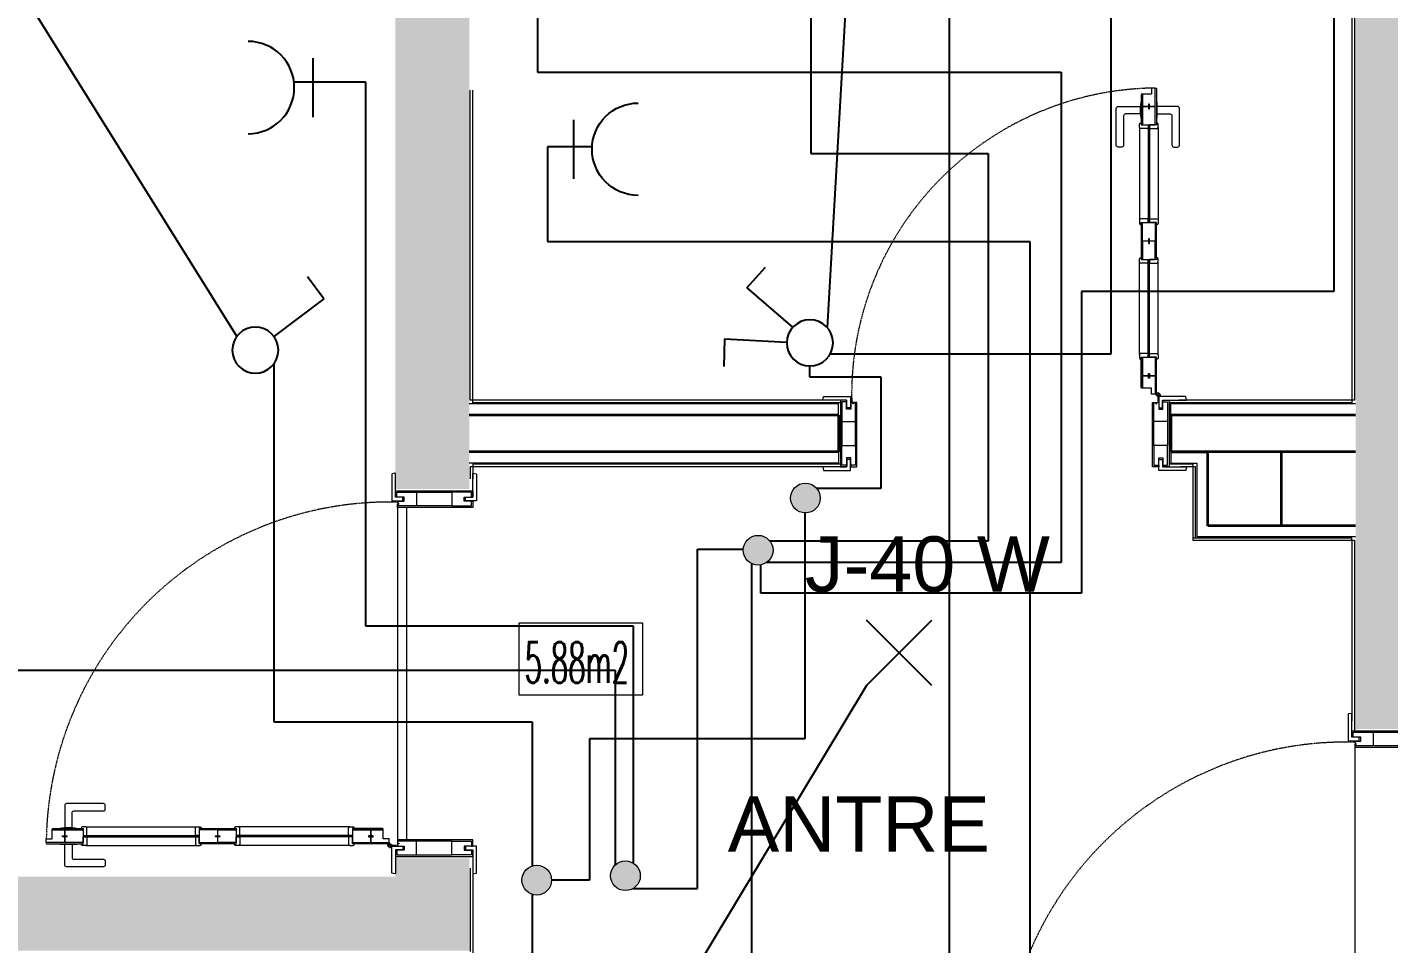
# Model space of a CAD drawing. Header units: millimetres. Extents: x -4402 to 30102, y 1696 to 6551.
# Drawn here: x 15675.4 to 16044.1, y 4276.8 to 4525 of the extents above; entities that cross this region are included whole.
import ezdxf

# ---------------------------------------------------------------- set-up
doc = ezdxf.new("R2010")
doc.units = ezdxf.units.MM
doc.linetypes.add('HIDDEN', pattern=[0.375, 0.25, -0.125])
for name, color, linetype in [('BOYA', 253, 'Continuous'), ('ELEKTRİK YAZI', 2, 'Continuous'), ('SEMBOL', 1, 'Continuous')]:
    doc.layers.add(name, color=color, linetype=linetype)
for name, color, linetype, lineweight in [('D', 4, 'Continuous', 35), ('HA', 8, 'Continuous', 20), ('I', 3, 'Continuous', 18), ('KP', 1, 'Continuous', 20), ('MH', 20, 'Continuous', 20), ('S', 6, 'Continuous', 20), ('YYM', 20, 'Continuous', 18)]:
    doc.layers.add(name, color=color, linetype=linetype, lineweight=lineweight)
doc.styles.add('1', font='arial.ttf', dxfattribs={"height": 18})
doc.styles.add('SIMPLEX', font='SIMPLEX.SHX', dxfattribs={"width": 0.65, "height": 10})
doc.styles.get("Standard").update_dxf_attribs({"font": 'arial.ttf'})

# ---------------------------------------------------------------- blocks, each defined once
blk = doc.blocks.new('KP-100-D1')
at = {"layer": 'KP', "ltscale": 3}
for p, q in [((-10.1, 5), (-10.1, 95)), ((10, 95), (10, 5))]:
    blk.add_line(p, q, dxfattribs=at)
at = {"layer": 'KP'}
for p, q in [((-85.03, 12.5), (-85.03, 11.52)), ((-84.81, 11.52), (-85.03, 11.52)), ((-76.28, 11.52), (-84.81, 11.52)), ((-78.28, 14.5), (-83.03, 14.5)), ((-80.66, 14.5), (-80.66, 11.52)), ((-76.28, 11.52), (-76.5, 11.52)), ((-76.28, 12.5), (-76.28, 11.52)), ((-76.9, 9.22), (-84.41, 9.22)), ((-82.81, 9.52), (-82.81, 9.22)), ((-78.5, 9.52), (-78.5, 9.22)), ((-97.8, 3.83), (-101.3, 3.83)), ((-12.5, 4.05), (-12.5, 2.72)), ((-98.55, 3.68), (-100.55, 3.68)), ((-10.39, 3.4), (-13.18, 3.4))]:
    blk.add_line(p, q, dxfattribs=at)
at = {"layer": 'KP', "color": 1, "ltscale": 3}
for points in [[(-11, 96.75), (-9.1, 96.75, 0.414214), (-9, 96.85), (-9, 97.65, 0.414214), (-9.1, 97.75), (-10.9, 97.75, -0.414214), (-11, 97.85), (-11, 104.14, 0.453592), (-11.11, 104.23), (-11.91, 104.06, 0.375902), (-12, 103.96), (-12, 96.85, 0.414214), (-11.9, 96.75), (-11, 96.75)], [(10, 96.75), (8.1, 96.75, -0.414214), (8, 96.85), (8, 97.65, -0.414214), (8.1, 97.75), (9.9, 97.75, 0.414214), (10, 97.85), (10, 104.14, -0.453592), (10.11, 104.23), (10.91, 104.06, -0.375902), (11, 103.96), (11, 96.85, -0.414214), (10.9, 96.75), (10, 96.75)], [(-11, 3.25), (-9.1, 3.25, -0.414214), (-9, 3.15), (-9, 2.35, -0.414214), (-9.1, 2.25), (-10.9, 2.25, 0.414214), (-11, 2.15), (-11, -4.14, -0.453592), (-11.11, -4.23), (-11.91, -4.06, -0.375902), (-12, -3.96), (-12, 3.15, -0.414214), (-11.9, 3.25), (-11, 3.25)], [(10, 3.25), (8.1, 3.25, 0.414214), (8, 3.15), (8, 2.35, 0.414214), (8.1, 2.25), (9.9, 2.25, -0.414214), (10, 2.15), (10, -4.14, 0.453592), (10.11, -4.23), (10.91, -4.06, 0.375902), (11, -3.96), (11, 3.15, 0.414214), (10.9, 3.25), (10, 3.25)]]:
    blk.add_lwpolyline(points, format="xyb", dxfattribs=at)
at = {"layer": 'KP', "ltscale": 3}
for points in [[(-10.6, 97.8), (-11, 97.8), (-11, 99.5), (10, 99.5), (10, 97.8), (9.6, 97.8)], [(-10.6, 97.8), (-10.6, 99.1), (-5.25, 99.1), (-5.25, 95.4), (-10.1, 95.4), (-10.1, 95.9), (-9.8, 95.9), (-9.8, 96.1), (-10.1, 96.1), (-10.1, 96.7), (-8.6, 96.7), (-8.6, 97.8), (-10.6, 97.8)], [(9.6, 96.7), (10, 96.7), (10, 95), (-10.1, 95), (-10.1, 95.4)], [(-5.25, 99.1), (4.25, 99.1), (4.25, 95.4), (-5.25, 95.4)], [(9.6, 97.8), (9.6, 99.1), (4.25, 99.1), (4.25, 95.4), (9.6, 95.4), (9.6, 95.9), (9.6, 95.9), (9.6, 96.1), (9.6, 96.1), (9.6, 96.7), (7.6, 96.7), (7.6, 97.8), (9.6, 97.8)], [(-105.55, 4.5), (-105.55, 5.5), (-103.9, 5.5), (-103.9, 8), (-100.55, 8), (-100.55, 4.5), (-105.55, 4.5), (-105.55, 5.5)], [(-12.65, 4.5), (-12.65, 5.5), (-14.3, 5.5), (-14.3, 8), (-17.65, 8), (-17.65, 4.5), (-12.65, 4.5), (-12.65, 5.5)], [(-10.6, 2.2), (-10.6, 0.9), (-5.25, 0.9), (-5.25, 4.6), (-10.1, 4.6), (-10.1, 4.1), (-9.8, 4.1), (-9.8, 3.9), (-10.1, 3.9), (-10.1, 3.3), (-8.6, 3.3), (-8.6, 2.2), (-10.6, 2.2)], [(9.6, 3.3), (10, 3.3), (10, 5), (-10.1, 5), (-10.1, 4.6)], [(-5.25, 0.9), (4.25, 0.9), (4.25, 4.6), (-5.25, 4.6)], [(9.6, 2.2), (9.6, 0.9), (4.25, 0.9), (4.25, 4.6), (9.6, 4.6), (9.6, 4.1), (9.6, 4.1), (9.6, 3.9), (9.6, 3.9), (9.6, 3.3), (7.6, 3.3), (7.6, 2.2), (9.6, 2.2)], [(-10.6, 2.2), (-11, 2.2), (-11, 0.5), (10, 0.5), (10, 2.2), (9.6, 2.2)]]:
    blk.add_lwpolyline(points, dxfattribs=at)
for points in [[(-103.9, 8), (-103.9, 8.4, -0.414214), (-103.7, 8.6), (-14.55, 8.6, -0.414214), (-14.3, 8.35), (-14.3, 8)], [(-105.55, 4.5), (-105.55, 4.1, 0.414214), (-105.35, 3.9), (-12.9, 3.9, 0.414214), (-12.65, 4.15), (-12.65, 4.5)]]:
    blk.add_lwpolyline(points, format="xyb", close=True, dxfattribs=at)
for points in [[(-88, 4.5), (-93, 4.5), (-93, 8), (-88, 8)], [(-75.45, 4.5), (-80.45, 4.5), (-80.45, 8), (-75.45, 8)], [(-62.9, 4.5), (-67.9, 4.5), (-67.9, 8), (-62.9, 8)], [(-49.3, 4.5), (-54.3, 4.5), (-54.3, 8), (-49.3, 8)], [(-36.75, 4.5), (-41.75, 4.5), (-41.75, 8), (-36.75, 8)], [(-25.2, 4.5), (-30.2, 4.5), (-30.2, 8), (-25.2, 8)]]:
    blk.add_lwpolyline(points, close=True, dxfattribs=at)
at = {"layer": 'KP'}
for points in [[(-101.75, 3.9), (-101.75, 3.88, 0.414214), (-101.7, 3.83), (-97.4, 3.83, 0.414214), (-97.35, 3.88), (-97.35, 3.9)], [(-98.55, 3.68), (-98.55, 0.2, 0.414214), (-98.05, -0.3), (-90.05, -0.3, -0.414214), (-89.55, -0.8), (-89.55, -1.79, -0.410092), (-90.05, -2.3), (-100.05, -2.3, -0.414214), (-100.55, -1.8), (-100.55, 3.68)]]:
    blk.add_lwpolyline(points, format="xyb", dxfattribs=at)
for points in [[(-100.55, 3.68), (-100.85, 3.83)], [(-98.55, 3.68), (-98.25, 3.83)]]:
    blk.add_lwpolyline(points, dxfattribs=at)
for radius in [0.5, 0.42]:
    blk.add_circle((-12.5, 3.4), radius, dxfattribs=at)
at = {"layer": 'KP', "color": 8, "linetype": 'HIDDEN', "ltscale": 0.5}
blk.add_arc((-12.5, 3.4), 93.05, 88.522, 178.7068, dxfattribs=at)
at = {"layer": 'KP'}
for centre, radius, start, end in [((-83.03, 12.5), 2, 90, 180), ((-84.81, 9.52), 2, 0, 90), ((-80.2, 11.56), 3.55, 123.8829, 180.6295), ((-81.11, 11.56), 3.55, 359.3705, 56.1171), ((-76.5, 9.52), 2, 90, 180), ((-78.28, 12.5), 2, 0, 90), ((-84.41, 8.6), 0.625, 90, 180), ((-76.9, 8.6), 0.625, 0, 90)]:
    blk.add_arc(centre, radius, start, end, dxfattribs=at)
blk = doc.blocks.new('KPS-100-1')
at = {"layer": 'KP', "ltscale": 3}
for p, q in [((-9.38, 95), (-9.38, 5)), ((-7, 95), (-7, 5)), ((-93.85, 8.47), (-63.8, 8.47)), ((-62.6, 8.04), (-53.6, 8.04)), ((-22.35, 8.47), (-52.4, 8.47)), ((-94.55, 6.12), (-63.1, 6.12)), ((-94.55, 5.82), (-63.1, 5.82)), ((-53.6, 3.9), (-62.6, 3.9)), ((-21.65, 6.12), (-53.1, 6.12)), ((-21.65, 5.82), (-53.1, 5.82)), ((-93.85, 3.47), (-63.8, 3.47)), ((-22.35, 3.47), (-52.4, 3.47))]:
    blk.add_line(p, q, dxfattribs=at)
at = {"layer": 'KP'}
for p, q in [((-96.8, 8.11), (-100.3, 8.11)), ((-97.55, 8.26), (-99.55, 8.26)), ((-96.8, 3.83), (-100.3, 3.83)), ((-11.5, 4.05), (-11.5, 2.72)), ((-97.55, 3.68), (-99.55, 3.68)), ((-9.67, 3.4), (-12.18, 3.4))]:
    blk.add_line(p, q, dxfattribs=at)
at = {"layer": 'KP', "color": 1, "ltscale": 3}
for points in [[(-10, 96.75), (-8.1, 96.75, 0.414214), (-8, 96.85), (-8, 97.65, 0.414214), (-8.1, 97.75), (-9.9, 97.75, -0.414214), (-10, 97.85), (-10, 104.14, 0.453592), (-10.11, 104.23), (-10.91, 104.06, 0.375902), (-11, 103.96), (-11, 96.85, 0.414214), (-10.9, 96.75), (-10, 96.75)], [(11, 96.75), (9.1, 96.75, -0.414214), (9, 96.85), (9, 97.65, -0.414214), (9.1, 97.75), (10.9, 97.75, 0.414214), (11, 97.85), (11, 104.14, -0.453592), (11.11, 104.23), (11.91, 104.06, -0.375902), (12, 103.96), (12, 96.85, -0.414214), (11.9, 96.75), (11, 96.75)], [(-10, 3.25), (-8.1, 3.25, -0.414214), (-8, 3.15), (-8, 2.35, -0.414214), (-8.1, 2.25), (-9.9, 2.25, 0.414214), (-10, 2.15), (-10, -4.14, -0.453592), (-10.11, -4.23), (-10.91, -4.06, -0.375902), (-11, -3.96), (-11, 3.15, -0.414214), (-10.9, 3.25), (-10, 3.25)], [(11, 3.25), (9.1, 3.25, 0.414214), (9, 3.15), (9, 2.35, 0.414214), (9.1, 2.25), (10.9, 2.25, -0.414214), (11, 2.15), (11, -4.14, 0.453592), (11.11, -4.23), (11.91, -4.06, 0.375902), (12, -3.96), (12, 3.15, 0.414214), (11.9, 3.25), (11, 3.25)]]:
    blk.add_lwpolyline(points, format="xyb", dxfattribs=at)
at = {"layer": 'KP', "ltscale": 3}
for points in [[(-9.6, 97.8), (-10, 97.8), (-10, 99.5), (11, 99.5), (11, 97.8), (10.6, 97.8)], [(-9.6, 97.8), (-9.6, 99.1), (-4.25, 99.1), (-4.25, 95.4), (-9.38, 95.4), (-9.38, 95.9), (-9.08, 95.9), (-9.08, 96.1), (-9.38, 96.1), (-9.38, 96.7), (-7.6, 96.7), (-7.6, 97.8), (-9.6, 97.8)], [(10.6, 96.7), (11, 96.7), (11, 95), (-9.38, 95), (-9.38, 95.4)], [(-4.25, 99.1), (5.25, 99.1), (5.25, 95.4), (-4.25, 95.4)], [(10.6, 97.8), (10.6, 99.1), (5.25, 99.1), (5.25, 95.4), (10.6, 95.4), (10.6, 95.9), (10.6, 95.9), (10.6, 96.1), (10.6, 96.1), (10.6, 96.7), (8.6, 96.7), (8.6, 97.8), (10.6, 97.8)], [(-104.55, 4.22), (-104.55, 5.22), (-102.9, 5.22), (-102.9, 7.72), (-99.55, 7.72), (-99.55, 4.22), (-104.55, 4.22), (-104.55, 5.22)], [(-11.65, 4.22), (-11.65, 5.22), (-13.3, 5.22), (-13.3, 7.72), (-16.65, 7.72), (-16.65, 4.22), (-11.65, 4.22), (-11.65, 5.22)], [(-9.6, 2.2), (-9.6, 0.9), (-4.25, 0.9), (-4.25, 4.6), (-9.38, 4.6), (-9.38, 4.1), (-9.08, 4.1), (-9.08, 3.9), (-9.38, 3.9), (-9.38, 3.3), (-7.6, 3.3), (-7.6, 2.2), (-9.6, 2.2)], [(10.6, 3.3), (11, 3.3), (11, 5), (-9.38, 5), (-9.38, 4.6)], [(-4.25, 0.9), (5.25, 0.9), (5.25, 4.6), (-4.25, 4.6)], [(10.6, 2.2), (10.6, 0.9), (5.25, 0.9), (5.25, 4.6), (10.6, 4.6), (10.6, 4.1), (10.6, 4.1), (10.6, 3.9), (10.6, 3.9), (10.6, 3.3), (8.6, 3.3), (8.6, 2.2), (10.6, 2.2)], [(-9.6, 2.2), (-10, 2.2), (-10, 0.5), (11, 0.5), (11, 2.2), (10.6, 2.2)]]:
    blk.add_lwpolyline(points, dxfattribs=at)
at = {"layer": 'KP'}
for points in [[(-97.55, 8.26), (-97.55, 12.3, -0.414214), (-97.05, 12.8), (-89.05, 12.8, 0.414214), (-88.55, 13.3), (-88.55, 14.29, 0.410092), (-89.05, 14.8), (-99.05, 14.8, 0.414214), (-99.55, 14.3), (-99.55, 8.26)], [(-100.75, 8.04), (-100.75, 8.06, -0.414214), (-100.7, 8.11), (-96.4, 8.11, -0.414214), (-96.35, 8.06), (-96.35, 8.04)], [(-100.75, 3.9), (-100.75, 3.88, 0.414214), (-100.7, 3.83), (-96.4, 3.83, 0.414214), (-96.35, 3.88), (-96.35, 3.9)], [(-97.55, 3.68), (-97.55, 0.2, 0.414214), (-97.05, -0.3), (-89.05, -0.3, -0.414214), (-88.55, -0.8), (-88.55, -1.79, -0.410092), (-89.05, -2.3), (-99.05, -2.3, -0.414214), (-99.55, -1.8), (-99.55, 3.68)]]:
    blk.add_lwpolyline(points, format="xyb", dxfattribs=at)
at = {"layer": 'KP', "ltscale": 3}
for points in [[(-102.9, 7.72), (-102.9, 7.84, -0.414214), (-102.7, 8.04), (-94.55, 8.04), (-94.55, 7.72)], [(-13.3, 7.72), (-13.3, 7.84, 0.414214), (-13.5, 8.04), (-21.65, 8.04), (-21.65, 7.72)], [(-104.55, 4.22), (-104.55, 4.1, 0.414214), (-104.35, 3.9), (-94.55, 3.9), (-94.55, 4.22)], [(-11.65, 4.22), (-11.65, 4.1, -0.414214), (-11.85, 3.9), (-21.65, 3.9), (-21.65, 4.22)]]:
    blk.add_lwpolyline(points, format="xyb", close=True, dxfattribs=at)
at = {"layer": 'KP'}
for points in [[(-99.55, 8.26), (-99.85, 8.11)], [(-97.55, 8.26), (-97.25, 8.11)], [(-99.55, 3.68), (-99.85, 3.83)], [(-97.55, 3.68), (-97.25, 3.83)]]:
    blk.add_lwpolyline(points, dxfattribs=at)
at = {"layer": 'KP', "ltscale": 3}
for points in [[(-94.55, 4.22), (-99.55, 4.22), (-99.55, 7.72), (-94.55, 7.72)], [(-63.1, 4.22), (-58.1, 4.22), (-58.1, 7.72), (-63.1, 7.72)], [(-53.1, 4.22), (-58.1, 4.22), (-58.1, 7.72), (-53.1, 7.72)], [(-21.65, 4.22), (-16.65, 4.22), (-16.65, 7.72), (-21.65, 7.72)]]:
    blk.add_lwpolyline(points, close=True, dxfattribs=at)
at = {"layer": 'KP'}
for points in [[(-94.55, 6.12), (-93.55, 6.12), (-93.55, 8.17, 0.414214), (-93.85, 8.47), (-94.75, 8.47, 0.414214), (-95.05, 8.17), (-95.05, 8.04), (-94.55, 8.04)], [(-63.1, 6.12), (-64.1, 6.12), (-64.1, 8.17, -0.414214), (-63.8, 8.47), (-62.9, 8.47, -0.414214), (-62.6, 8.17), (-62.6, 8.04), (-63.1, 8.04)], [(-53.1, 6.12), (-52.1, 6.12), (-52.1, 8.17, 0.414214), (-52.4, 8.47), (-53.3, 8.47, 0.414214), (-53.6, 8.17), (-53.6, 8.04), (-53.1, 8.04)], [(-21.65, 6.12), (-22.65, 6.12), (-22.65, 8.17, -0.414214), (-22.35, 8.47), (-21.45, 8.47, -0.414214), (-21.15, 8.17), (-21.15, 8.04), (-21.65, 8.04)], [(-94.55, 5.82), (-93.55, 5.82), (-93.55, 3.77, -0.414214), (-93.85, 3.47), (-94.75, 3.47, -0.414214), (-95.05, 3.77), (-95.05, 3.9), (-94.55, 3.9)], [(-63.1, 5.82), (-64.1, 5.82), (-64.1, 3.77, 0.414214), (-63.8, 3.47), (-62.9, 3.47, 0.414214), (-62.6, 3.77), (-62.6, 3.9), (-63.1, 3.9)], [(-53.1, 5.82), (-52.1, 5.82), (-52.1, 3.77, -0.414214), (-52.4, 3.47), (-53.3, 3.47, -0.414214), (-53.6, 3.77), (-53.6, 3.9), (-53.1, 3.9)], [(-21.65, 5.82), (-22.65, 5.82), (-22.65, 3.77, 0.414214), (-22.35, 3.47), (-21.45, 3.47, 0.414214), (-21.15, 3.77), (-21.15, 3.9), (-21.65, 3.9)]]:
    blk.add_lwpolyline(points, format="xyb", close=True, dxfattribs=at)
for points in [[(-100.18, 6.09), (-98.94, 6.09), (-98.94, 5.79), (-100.18, 5.79)], [(-58.73, 6.09), (-57.49, 6.09), (-57.49, 5.79), (-58.73, 5.79)], [(-16.02, 6.09), (-17.26, 6.09), (-17.26, 5.79), (-16.02, 5.79)]]:
    blk.add_lwpolyline(points, close=True, dxfattribs=at)
for radius in [0.5, 0.42]:
    blk.add_circle((-11.5, 3.4), radius, dxfattribs=at)
at = {"layer": 'KP', "color": 8, "linetype": 'HIDDEN', "ltscale": 0.5}
blk.add_arc((-11.5, 3.4), 93.05, 88.6945, 178.8793, dxfattribs=at)
blk = doc.blocks.new('KPM-90-1')
at = {"layer": 'KP'}
for p, q in [((-8.26, 86.55), (-8.26, 88.55)), ((-8.11, 85.8), (-8.11, 89.3)), ((-3.83, 85.8), (-3.83, 89.3)), ((-3.68, 86.55), (-3.68, 88.55)), ((-3.4, 8.67), (-3.4, 11.18)), ((-4.05, 10.5), (-2.72, 10.5))]:
    blk.add_line(p, q, dxfattribs=at)
at = {"layer": 'KP', "ltscale": 3}
for p, q in [((-8.47, 82.85), (-8.47, 57.8)), ((-6.12, 83.55), (-6.12, 57.1)), ((-5.82, 83.55), (-5.82, 57.1)), ((-3.47, 82.85), (-3.47, 57.8)), ((-8.04, 56.6), (-8.04, 47.6)), ((-3.9, 47.6), (-3.9, 56.6)), ((-8.47, 21.35), (-8.47, 46.4)), ((-6.12, 20.65), (-6.12, 47.1)), ((-5.82, 20.65), (-5.82, 47.1)), ((-3.47, 21.35), (-3.47, 46.4))]:
    blk.add_line(p, q, dxfattribs=at)
for points in [[(-4.22, 93.55), (-5.22, 93.55), (-5.22, 91.9), (-7.72, 91.9), (-7.72, 88.55), (-4.22, 88.55), (-4.22, 93.55), (-5.22, 93.55)], [(-4.22, 10.65), (-5.22, 10.65), (-5.22, 12.3), (-7.72, 12.3), (-7.72, 15.65), (-4.22, 15.65), (-4.22, 10.65), (-5.22, 10.65)], [(-87.8, 8.6), (-87.8, 9), (-89.5, 9), (-89.5, -9), (-87.8, -9), (-87.8, -8.6)], [(-87.8, 8.6), (-89.1, 8.6), (-89.1, 3.25), (-85.4, 3.25), (-85.4, 8.38), (-85.9, 8.38), (-85.9, 8.08), (-86.1, 8.08), (-86.1, 8.38), (-86.7, 8.38), (-86.7, 6.6), (-87.8, 6.6), (-87.8, 8.6)], [(-86.7, -8.6), (-86.7, -9), (-85, -9), (-85, 8.38), (-85.4, 8.38)], [(-3.3, -8.6), (-3.3, -9), (-5, -9), (-5, 8.38), (-4.6, 8.38)], [(-2.2, 8.6), (-0.9, 8.6), (-0.9, 3.25), (-4.6, 3.25), (-4.6, 8.38), (-4.1, 8.38), (-4.1, 8.08), (-3.9, 8.08), (-3.9, 8.38), (-3.3, 8.38), (-3.3, 6.6), (-2.2, 6.6), (-2.2, 8.6)], [(-2.2, 8.6), (-2.2, 9), (-0.5, 9), (-0.5, -9), (-2.2, -9), (-2.2, -8.6)], [(-89.1, 4.25), (-89.1, -3.25), (-85.4, -3.25), (-85.4, 4.25)], [(-0.9, 4.25), (-0.9, -3.25), (-4.6, -3.25), (-4.6, 4.25)], [(-87.8, -8.6), (-89.1, -8.6), (-89.1, -3.25), (-85.4, -3.25), (-85.4, -8.6), (-85.9, -8.6), (-85.9, -8.6), (-86.1, -8.6), (-86.1, -8.6), (-86.7, -8.6), (-86.7, -6.6), (-87.8, -6.6), (-87.8, -8.6)], [(-2.2, -8.6), (-0.9, -8.6), (-0.9, -3.25), (-4.6, -3.25), (-4.6, -8.6), (-4.1, -8.6), (-4.1, -8.6), (-3.9, -8.6), (-3.9, -8.6), (-3.3, -8.6), (-3.3, -6.6), (-2.2, -6.6), (-2.2, -8.6)]]:
    blk.add_lwpolyline(points, dxfattribs=at)
for points in [[(-4.22, 93.55), (-4.1, 93.55, -0.414214), (-3.9, 93.35), (-3.9, 83.55), (-4.22, 83.55)], [(-7.72, 91.9), (-7.84, 91.9, 0.414214), (-8.04, 91.7), (-8.04, 83.55), (-7.72, 83.55)], [(-7.72, 12.3), (-7.84, 12.3, -0.414214), (-8.04, 12.5), (-8.04, 20.65), (-7.72, 20.65)], [(-4.22, 10.65), (-4.1, 10.65, 0.414214), (-3.9, 10.85), (-3.9, 20.65), (-4.22, 20.65)]]:
    blk.add_lwpolyline(points, format="xyb", close=True, dxfattribs=at)
at = {"layer": 'KP'}
for points in [[(-8.26, 86.55), (-12.3, 86.55, 0.414214), (-12.8, 86.05), (-12.8, 78.05, -0.414214), (-13.3, 77.55), (-14.29, 77.55, -0.410092), (-14.8, 78.05), (-14.8, 88.05, -0.414214), (-14.3, 88.55), (-8.26, 88.55)], [(-8.04, 89.75), (-8.06, 89.75, 0.414214), (-8.11, 89.7), (-8.11, 85.4, 0.414214), (-8.06, 85.35), (-8.04, 85.35)], [(-3.9, 89.75), (-3.88, 89.75, -0.414214), (-3.83, 89.7), (-3.83, 85.4, -0.414214), (-3.88, 85.35), (-3.9, 85.35)], [(-3.68, 86.55), (-0.2, 86.55, -0.414214), (0.3, 86.05), (0.3, 78.05, 0.414214), (0.8, 77.55), (1.79, 77.55, 0.410092), (2.3, 78.05), (2.3, 88.05, 0.414214), (1.8, 88.55), (-3.68, 88.55)]]:
    blk.add_lwpolyline(points, format="xyb", dxfattribs=at)
for points in [[(-8.26, 88.55), (-8.11, 88.85)], [(-3.68, 88.55), (-3.83, 88.85)], [(-8.26, 86.55), (-8.11, 86.25)], [(-3.68, 86.55), (-3.83, 86.25)]]:
    blk.add_lwpolyline(points, dxfattribs=at)
at = {"layer": 'KP', "ltscale": 3}
for points in [[(-4.22, 83.55), (-4.22, 88.55), (-7.72, 88.55), (-7.72, 83.55)], [(-4.22, 57.1), (-4.22, 52.1), (-7.72, 52.1), (-7.72, 57.1)], [(-4.22, 47.1), (-4.22, 52.1), (-7.72, 52.1), (-7.72, 47.1)], [(-4.22, 20.65), (-4.22, 15.65), (-7.72, 15.65), (-7.72, 20.65)]]:
    blk.add_lwpolyline(points, close=True, dxfattribs=at)
at = {"layer": 'KP'}
for points in [[(-6.09, 89.18), (-6.09, 87.94), (-5.79, 87.94), (-5.79, 89.18)], [(-6.09, 52.73), (-6.09, 51.49), (-5.79, 51.49), (-5.79, 52.73)], [(-6.09, 15.02), (-6.09, 16.26), (-5.79, 16.26), (-5.79, 15.02)]]:
    blk.add_lwpolyline(points, close=True, dxfattribs=at)
for points in [[(-6.12, 83.55), (-6.12, 82.55), (-8.17, 82.55, -0.414214), (-8.47, 82.85), (-8.47, 83.75, -0.414214), (-8.17, 84.05), (-8.04, 84.05), (-8.04, 83.55)], [(-5.82, 83.55), (-5.82, 82.55), (-3.77, 82.55, 0.414214), (-3.47, 82.85), (-3.47, 83.75, 0.414214), (-3.77, 84.05), (-3.9, 84.05), (-3.9, 83.55)], [(-6.12, 57.1), (-6.12, 58.1), (-8.17, 58.1, 0.414214), (-8.47, 57.8), (-8.47, 56.9, 0.414214), (-8.17, 56.6), (-8.04, 56.6), (-8.04, 57.1)], [(-5.82, 57.1), (-5.82, 58.1), (-3.77, 58.1, -0.414214), (-3.47, 57.8), (-3.47, 56.9, -0.414214), (-3.77, 56.6), (-3.9, 56.6), (-3.9, 57.1)], [(-6.12, 47.1), (-6.12, 46.1), (-8.17, 46.1, -0.414214), (-8.47, 46.4), (-8.47, 47.3, -0.414214), (-8.17, 47.6), (-8.04, 47.6), (-8.04, 47.1)], [(-5.82, 47.1), (-5.82, 46.1), (-3.77, 46.1, 0.414214), (-3.47, 46.4), (-3.47, 47.3, 0.414214), (-3.77, 47.6), (-3.9, 47.6), (-3.9, 47.1)], [(-6.12, 20.65), (-6.12, 21.65), (-8.17, 21.65, 0.414214), (-8.47, 21.35), (-8.47, 20.45, 0.414214), (-8.17, 20.15), (-8.04, 20.15), (-8.04, 20.65)], [(-5.82, 20.65), (-5.82, 21.65), (-3.77, 21.65, -0.414214), (-3.47, 21.35), (-3.47, 20.45, -0.414214), (-3.77, 20.15), (-3.9, 20.15), (-3.9, 20.65)]]:
    blk.add_lwpolyline(points, format="xyb", close=True, dxfattribs=at)
at = {"layer": 'KP', "color": 1, "ltscale": 3}
for points in [[(-86.75, 9), (-86.75, 7.1, -0.414214), (-86.85, 7), (-87.65, 7, -0.414214), (-87.75, 7.1), (-87.75, 8.9, 0.414214), (-87.85, 9), (-94.14, 9, -0.453592), (-94.23, 9.11), (-94.06, 9.91, -0.375902), (-93.96, 10), (-86.85, 10, -0.414214), (-86.75, 9.9), (-86.75, 9)], [(-3.25, 9), (-3.25, 7.1, 0.414214), (-3.15, 7), (-2.35, 7, 0.414214), (-2.25, 7.1), (-2.25, 8.9, -0.414214), (-2.15, 9), (4.14, 9, 0.453592), (4.23, 9.11), (4.06, 9.91, 0.375902), (3.96, 10), (-3.15, 10, 0.414214), (-3.25, 9.9), (-3.25, 9)], [(-86.75, -9), (-86.75, -7.1, 0.414214), (-86.85, -7), (-87.65, -7, 0.414214), (-87.75, -7.1), (-87.75, -8.9, -0.414214), (-87.85, -9), (-94.14, -9, 0.453592), (-94.23, -9.11), (-94.06, -9.91, 0.375902), (-93.96, -10), (-86.85, -10, 0.414214), (-86.75, -9.9), (-86.75, -9)], [(-3.25, -9), (-3.25, -7.1, -0.414214), (-3.15, -7), (-2.35, -7, -0.414214), (-2.25, -7.1), (-2.25, -8.9, 0.414214), (-2.15, -9), (4.14, -9, -0.453592), (4.23, -9.11), (4.06, -9.91, -0.375902), (3.96, -10), (-3.15, -10, -0.414214), (-3.25, -9.9), (-3.25, -9)]]:
    blk.add_lwpolyline(points, format="xyb", dxfattribs=at)
at = {"layer": 'KP'}
for radius in [0.5, 0.42]:
    blk.add_circle((-3.4, 10.5), radius, dxfattribs=at)
at = {"layer": 'KP', "color": 8, "linetype": 'HIDDEN', "ltscale": 0.5}
blk.add_arc((-3.4, 10.5), 83.05, 91.2557, 181.4627, dxfattribs=at)
blk = doc.blocks.new('Armatür_Lamba')
at = {"layer": 'SEMBOL'}
for p, q in [((8.84, -8.84), (-8.84, 8.84)), ((-8.84, -8.84), (8.84, 8.84))]:
    blk.add_line(p, q, dxfattribs=at)
blk = doc.blocks.new('Priz_Topraklı')
at = {"layer": 'SEMBOL'}
blk.add_line((8, -5), (-8, -5), dxfattribs=at)
blk.add_arc((0, 12.5), 12.5, 180, 0, dxfattribs=at)
blk = doc.blocks.new('Anahtar_Adi')
at = {"layer": 'SEMBOL'}
for q in [(0.03, 6.25), (7.66, 23.11)]:
    blk.add_line((0.29, 23.14), q, dxfattribs=at)
blk.add_circle((0, 0), 6.25, dxfattribs=at)
blk = doc.blocks.new('Anahtar_Komutatör')
at = {"layer": 'SEMBOL'}
for p, q in [((-6.68, 21.62), (-13.82, 19.31)), ((-6.68, 21.62), (-1.93, 5.95)), ((8.37, 21.56), (2.35, 5.79)), ((8.37, 21.56), (15.32, 18.75))]:
    blk.add_line(p, q, dxfattribs=at)
blk.add_circle((0, 0), 6.25, dxfattribs=at)
blk = doc.blocks.new('Buat_Daire')
at = {"layer": 'SEMBOL', "lineweight": 20}
h = blk.add_hatch(color=256, dxfattribs=at)
edge = h.paths.add_edge_path()
edge.add_arc((0, 0), 4.03, 0, 360)
blk.add_circle((0, 0), 4.03, dxfattribs=at)

msp = doc.modelspace()

# ---------------------------------------------------------------- hatches: boundary and pattern name
at = {"layer": 'BOYA', "linetype": 'Continuous'}
for points in [[(15795.09, 4299.98), (15775.09, 4299.98), (15775.09, 4294.98), (15445.09, 4294.98), (15445.09, 4844.98), (15425.09, 4844.98), (15425.09, 4294.98), (15095.09, 4294.98), (15095.09, 4299.98), (15075.09, 4299.98), (15075.09, 4294.98), (15075.09, 4274.98), (15425.09, 4274.98), (15425.09, 3624.98), (15445.09, 3624.98), (15445.09, 4274.98), (15795.09, 4274.98)], [(15795.09, 4844.98), (15775.09, 4844.98), (15775.09, 4399.98), (15795.09, 4399.98)], [(16055.09, 4654.98), (16035.09, 4654.98), (16035.09, 4334.98), (16055.09, 4334.98)]]:
    msp.add_hatch(color=256, dxfattribs=at).paths.add_polyline_path(points)

# ---------------------------------------------------------------- linework, layer by layer
at = {"color": 9, "true_color": 0xd19cc7}
for p, q in [((15968.84, 4720.83), (15968.84, 4436.47)), ((15620.86, 4619.84), (15732.14, 4441.28)), ((15900.44, 4591.4), (15892.01, 4443.69)), ((15968.84, 4436.47), (15892.81, 4436.47)), ((15742.2, 4433.86), (15742.2, 4336.92)), ((15887.25, 4433.27), (15887.25, 4430.3)), ((15887.25, 4430.3), (15906.57, 4430.3)), ((15906.57, 4430.3), (15906.57, 4400.13)), ((15906.57, 4400.13), (15889.19, 4400.13)), ((15885.97, 4393.48), (15885.97, 4332.32)), ((15902.68, 4346.79), (15805.72, 4185.69)), ((15742.2, 4336.92), (15812.12, 4336.92)), ((15812.12, 4336.92), (15812.12, 4297.89)), ((15885.97, 4332.32), (15827.63, 4332.32)), ((15827.63, 4332.32), (15827.63, 4294.03)), ((15827.63, 4294.03), (15817.4, 4294.03)), ((15812.12, 4290.22), (15812.12, 4204.67))]:
    msp.add_line(p, q, dxfattribs=at)
for p, q in [((15887.58, 4674.2), (15887.58, 4490.78)), ((15925.07, 4577.01), (15925.07, 4221.4)), ((15813.56, 4556.4), (15813.56, 4512.86)), ((16029.23, 4544.77), (16029.23, 4453.47)), ((15813.56, 4512.86), (15955.34, 4512.86)), ((15955.34, 4512.86), (15955.34, 4380.02)), ((15747.62, 4510.2), (15766.96, 4510.2)), ((15766.96, 4510.2), (15766.96, 4362.9)), ((15828.37, 4492.62), (15816.29, 4492.62)), ((15816.29, 4492.62), (15816.29, 4466.96)), ((15887.58, 4490.78), (15935.65, 4490.78)), ((15935.65, 4490.78), (15935.65, 4385.85)), ((15816.29, 4466.96), (15946.88, 4466.96)), ((15946.88, 4466.96), (15946.88, 4212.47)), ((16029.23, 4453.47), (15960.89, 4453.47)), ((15960.89, 4453.47), (15960.89, 4371.79)), ((15935.65, 4385.85), (15876.52, 4385.85)), ((15856.95, 4291.81), (15856.95, 4383.69)), ((15856.95, 4383.69), (15869.3, 4383.69)), ((15871.51, 4379.78), (15871.51, 4176.54)), ((15874.01, 4371.79), (15874.01, 4379.41)), ((15955.34, 4380.02), (15875.56, 4380.02)), ((15960.89, 4371.79), (15874.01, 4371.79)), ((15766.96, 4362.9), (15839.52, 4362.9)), ((15839.52, 4362.9), (15839.52, 4298.66)), ((15452.9, 4350.87), (15834.65, 4350.87)), ((15834.65, 4350.87), (15834.65, 4298.2)), ((15839.52, 4291.81), (15856.95, 4291.81))]:
    msp.add_line(p, q)
at = {"layer": 'D'}
for p, q in [((15895.09, 4419.98), (15795.09, 4419.98)), ((15895.09, 4419.98), (15895.09, 4409.98)), ((15895.09, 4419.98), (15895.09, 4409.98)), ((16035.09, 4419.98), (15985.09, 4419.98)), ((15985.09, 4419.98), (15985.09, 4409.98)), ((15895.09, 4409.98), (15795.09, 4409.98)), ((15985.09, 4409.98), (15995.09, 4409.98)), ((16035.09, 4409.98), (15985.09, 4409.98)), ((15995.09, 4389.98), (15995.09, 4409.98)), ((16015.09, 4389.98), (16015.09, 4409.98)), ((15995.09, 4389.98), (15995.09, 4389.98)), ((16035.09, 4389.98), (15995.09, 4389.98))]:
    msp.add_line(p, q, dxfattribs=at)
at = {"layer": 'HA'}
for p, q in [((16034.79, 4574.78), (16034.79, 4423.98)), ((15795.39, 4423.98), (15795.39, 4507.98)), ((15895.59, 4423.28), (15796.09, 4423.28)), ((16034.09, 4423.28), (15984.59, 4423.28)), ((15795.39, 4405.98), (15795.39, 4402.68)), ((15895.59, 4406.68), (15796.09, 4406.68)), ((15991.09, 4406.68), (15984.59, 4406.68)), ((15991.79, 4386.68), (15991.79, 4405.98)), ((16034.09, 4386.68), (15991.79, 4386.68)), ((16034.79, 4385.98), (16034.79, 4334.48)), ((15795.39, 4297.28), (15795.39, 4274.68))]:
    msp.add_line(p, q, dxfattribs=at)
at = {"layer": 'I'}
for p, q in [((16034.09, 4575.48), (16034.09, 4423.98)), ((15796.09, 4423.28), (15796.09, 4507.98)), ((15892.4, 4423.98), (15795.39, 4423.98)), ((16034.09, 4423.98), (15987.29, 4423.98)), ((16034.79, 4423.98), (16034.09, 4423.98)), ((16034.09, 4423.98), (16034.09, 4423.28)), ((15892.4, 4405.98), (15795.39, 4405.98)), ((15796.09, 4406.68), (15796.09, 4402.68)), ((15991.09, 4405.98), (15987.79, 4405.98)), ((15991.09, 4405.98), (15991.09, 4406.68)), ((15991.79, 4405.98), (15991.09, 4405.98)), ((15991.09, 4385.98), (15991.09, 4405.98)), ((15991.79, 4386.68), (15991.09, 4386.68)), ((16034.79, 4385.98), (15991.09, 4385.98)), ((16034.09, 4385.98), (16034.09, 4386.68)), ((16034.09, 4385.98), (16034.09, 4337.18)), ((15796.09, 4297.28), (15796.09, 4273.98))]:
    msp.add_line(p, q, dxfattribs=at)
at = {"layer": 'S'}
for p, q in [((15895.09, 4422.98), (15795.09, 4422.98)), ((15895.09, 4419.98), (15895.09, 4422.98)), ((15985.09, 4419.98), (15985.09, 4422.98)), ((16035.09, 4422.98), (15985.09, 4422.98)), ((15895.09, 4409.98), (15895.09, 4406.98)), ((15985.09, 4409.98), (15985.09, 4406.98)), ((15895.09, 4406.98), (15795.09, 4406.98)), ((15985.09, 4406.98), (15992.09, 4406.98)), ((15992.09, 4406.98), (15992.09, 4386.98)), ((16035.09, 4386.98), (15992.09, 4386.98)), ((16035.09, 4334.98), (16035.09, 4334.98))]:
    msp.add_line(p, q, dxfattribs=at)
at = {"layer": 'YYM'}
msp.add_lwpolyline([(15808.57, 4363.69), (15841.97, 4363.69), (15841.97, 4344.12), (15808.57, 4344.12)], close=True, dxfattribs=at)

# ---------------------------------------------------------------- block references
at = {"layer": 'KP'}
for name, p in [('KPM-90-1', (15985.09, 4414.98)), ('KPS-100-1', (15785.09, 4299.98)), ('KP-100-D1', (16045.09, 4234.98))]:
    msp.add_blockref(name, p, dxfattribs=at)
at = {"layer": 'SEMBOL', "rotation": 90}
msp.add_blockref('Priz_Topraklı', (15747.72, 4508.66), dxfattribs=at)
at = {"layer": 'SEMBOL', "xscale": -1}
for name, p, rotation in [('Priz_Topraklı', (15828.35, 4491.96), 270), ('Anahtar_Komutatör', (15887.35, 4439.52), 66.06183654405108), ('Anahtar_Adi', (15737.17, 4437.57), 306.1390368805912)]:
    msp.add_blockref(name, p, dxfattribs=dict(at, rotation=rotation))
at = {"layer": 'SEMBOL'}
for p in [(15886.12, 4397.51), (15873.32, 4383.38), (15837.39, 4295.24), (15813.37, 4294.05)]:
    msp.add_blockref('Buat_Daire', p, dxfattribs=at)
at = {"layer": 'SEMBOL', "xscale": -1}
msp.add_blockref('Armatür_Lamba', (15911.52, 4355.63), dxfattribs=at)

# ---------------------------------------------------------------- texts
at = {"layer": 'ELEKTRİK YAZI'}
msp.add_text('J-40 W', height=15, dxfattribs=at).set_placement((15885.97, 4372.13))
at = {"layer": 'MH', "style": '1'}
msp.add_text('ANTRE', height=15, dxfattribs=at).set_placement((15865.08, 4301.72))
at = {"layer": 'YYM', "style": 'SIMPLEX', "width": 0.5}
msp.add_text('5.88m2', height=11, dxfattribs=at).set_placement((15810.11, 4347.51))

doc.saveas('drawing.dxf')
